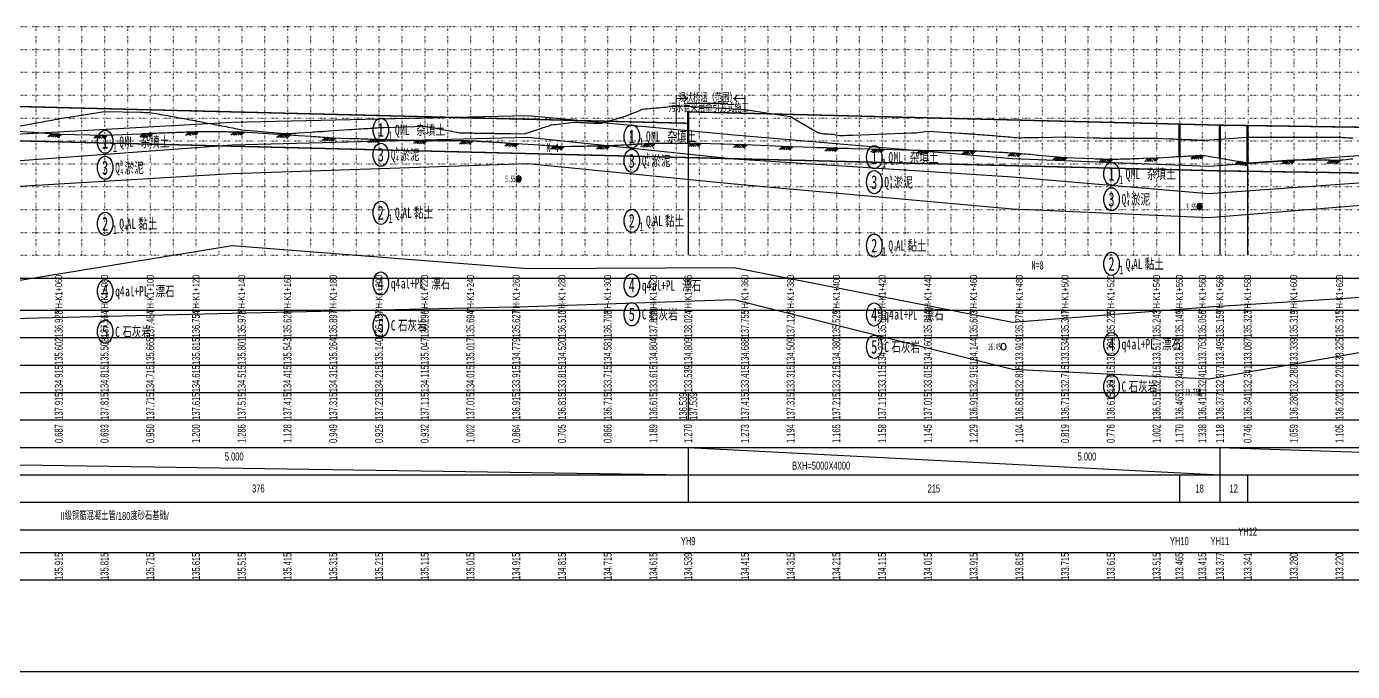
# Model space of a CAD drawing. Extents: x 529262 to 576451, y 2694391 to 2717535.
# Drawn here: x 572602 to 573182, y 2706953 to 2707235 of the extents above; entities that cross this region are included whole.
import ezdxf
from ezdxf.enums import TextEntityAlignment as Align

# ---------------------------------------------------------------- set-up
doc = ezdxf.new("R2010")
doc.units = 0
doc.linetypes.add('DOT', pattern=[6.35, 0, -6.35])
for name, color, linetype in [('GiCAD_PouMian', 7, 'Continuous'), ('GICAD_QUYANG', 7, 'Continuous'), ('GPSCOMMON', 7, 'Continuous'), ('PP-COM', 7, 'Continuous'), ('地质-地层符号', 3, 'Continuous'), ('地质-地层线', 7, 'Continuous'), ('地质-地面线', 7, 'Continuous'), ('地质-标贯', 7, 'Continuous'), ('纵断_分栏文字', 7, 'Continuous'), ('纵断_分栏线', 5, 'Continuous'), ('纵断_地面线', 3, 'Continuous'), ('纵断_标注', 2, 'Continuous'), ('纵断_标注_节点', 2, 'Continuous'), ('纵断_设计线', 1, 'Continuous'), ('纵断_高程网格', 8, 'DOT')]:
    doc.layers.add(name, color=color, linetype=linetype)
doc.layers.add('纵断雨水井', color=7, linetype='Continuous', lineweight=60)
doc.layers.add('纵断雨水管', color=152, linetype='Continuous', lineweight=60)
doc.styles.add('JieTuHzTxt', font='smsim.shx', dxfattribs={"width": 0.7, "bigfont": 'smfs.shx'})
doc.styles.add('LZ_FONTS_FS', font='', dxfattribs={"width": 0.7})
doc.styles.add('地层编号', font='', dxfattribs={"width": 0.7, "height": 4})
doc.styles.add('岩土名称', font='', dxfattribs={"width": 0.7, "height": 3})
doc.styles.add('时代', font='', dxfattribs={"width": 0.7, "height": 3})
doc.styles.add('标贯动探', font='', dxfattribs={"width": 0.7, "height": 2.5})
doc.styles.get('LZ_FONTS_FS').set_extended_font_data('FangSong_GB2312')
doc.styles.get('地层编号').set_extended_font_data('FangSong_GB2312')
doc.styles.get('岩土名称').set_extended_font_data('FangSong_GB2312')
doc.styles.get('时代').set_extended_font_data('FangSong_GB2312')
doc.styles.get('标贯动探').set_extended_font_data('FangSong_GB2312')
doc.linetypes.add('bzhjcx', pattern='A,0.001,[2,XX1.shx,S=1,R=0,X=1,Y=0],-2', length=2.001)

# ---------------------------------------------------------------- blocks, each defined once
blk = doc.blocks.new('VSDesignLineBlock')
at = {"color": 0, "linetype": 'Continuous'}
for p, q in [((-1.5, 0), (-3, -1.5)), ((-0.75, 0), (-2.25, -1.5)), ((0, 0), (-1.5, -1.5)), ((0, 0), (1.5, -1.5)), ((1.5, 0), (0.75, -0.75)), ((2.25, 0), (1.12, -1.12)), ((3, 0), (1.5, -1.5)), ((-0.98, -0.98), (-0.46, -1.5)), ((-0.5, -0.5), (0.5, -1.5))]:
    blk.add_line(p, q, dxfattribs=at)
blk = doc.blocks.new('A$C08401F54')
at = {"layer": 'GiCAD_PouMian'}
h = blk.add_hatch(color=8, dxfattribs=at)
edge = h.paths.add_edge_path()
edge.add_arc((1261.08, -51.3), 1, 0, 360)
h = blk.add_hatch(color=8, dxfattribs=at)
edge = h.paths.add_edge_path()
edge.add_arc((1558.8, -59.45), 1, 0, 360)
at = {"color": 8}
blk.add_solid([(1558.3, -114.45), (1558.3, -112.45), (1559.3, -114.45), (1559.3, -112.45)], dxfattribs=at)
at = {"layer": 'GICAD_QUYANG', "color": 8}
for centre in [(1261.08, -51.3), (1558.8, -59.45), (1473.08, -100.23)]:
    blk.add_circle(centre, 1, dxfattribs=at)
at = {"layer": '地质-地层符号', "color": 8, "linetype": 'Continuous'}
for centre in [(1200.83, -37.02), (1080.29, -40.47), (1310.58, -38.96), (1200.83, -44.27), (1416.58, -45.01), (1080.29, -48.06), (1310.58, -46.04), (1416.58, -52.26), (1520.33, -49.84), (1520.33, -57.26), (1200.83, -61.19), (1080.29, -64.39), (1310.58, -63.54), (1416.58, -70.76), (1520.33, -76.09), (1080.29, -84.06), (1200.83, -81.77), (1310.58, -82.38), (1310.58, -90.79), (1416.58, -90.84), (1080.29, -95.89), (1200.83, -94.02), (1520.33, -99.51), (1416.58, -100.26), (1520.33, -111.84)]:
    blk.add_ellipse(centre, major_axis=(0, 3.38), ratio=1, dxfattribs=at)
at = {"layer": '地质-地层线', "color": 8}
for p, q in [((1023.99, -46.87), (1135.81, -41.41)), ((1135.81, -41.41), (1265.08, -39.13)), ((1265.08, -39.13), (1355.32, -45.45)), ((1355.32, -45.45), (1477.08, -50.73)), ((1023.99, -54.21), (1135.81, -49.74)), ((1135.81, -49.74), (1265.08, -46.8)), ((1265.08, -46.8), (1355.32, -52.79)), ((1562.8, -55.61), (1702.31, -48.97)), ((1355.32, -52.79), (1477.08, -60.07)), ((1477.08, -50.73), (1562.8, -55.61)), ((1562.8, -62.61), (1702.31, -54.97)), ((1477.08, -60.07), (1562.8, -62.61)), ((1023.99, -82.87), (1135.81, -70.74)), ((1135.81, -70.74), (1265.08, -77.47)), ((1265.08, -77.47), (1355.32, -77.12)), ((1355.32, -77.12), (1477.08, -93.07)), ((1562.8, -88.61), (1702.31, -82.63)), ((1477.08, -93.07), (1562.8, -88.61))]:
    blk.add_line(p, q, dxfattribs=at)
at = {"layer": '地质-地层线', "color": 8, "linetype": 'bzhjcx'}
for p, q in [((1135.81, -90.41), (1265.08, -88.47)), ((1265.08, -88.47), (1355.32, -86.45)), ((1355.32, -86.45), (1477.08, -106.73)), ((1023.99, -92.21), (1135.81, -90.41)), ((1562.8, -109.61), (1702.31, -93.3)), ((1477.08, -106.73), (1562.8, -109.61))]:
    blk.add_line(p, q, dxfattribs=at)
at = {"layer": '地质-地面线', "color": 8, "linetype": 'Continuous'}
for p, q in [((1023.99, -38.87), (1135.81, -34.74)), ((1135.81, -34.74), (1265.08, -32.8)), ((1265.08, -32.8), (1355.32, -38.45)), ((1355.32, -38.45), (1477.08, -45.4)), ((1562.8, -47.61), (1702.31, -40.97)), ((1477.08, -45.4), (1562.8, -47.61))]:
    blk.add_line(p, q, dxfattribs=at)
at = {"layer": 'GICAD_QUYANG', "color": 8, "linetype": 'Continuous', "style": 'LZ_FONTS_FS', "width": 0.7}
for s, p in [('5.55', (1255.2, -52.3)), ('3.55', (1552.93, -60.45)), ('16.45', (1466.24, -101.23)), ('19.75', (1552.46, -114.45))]:
    blk.add_text(s, height=2, dxfattribs=at).set_placement(p)
at = {"layer": '地质-地层符号', "color": 8, "linetype": 'Continuous'}
for s, height, style, p in [('1', 4, '地层编号', (1078.9, -42.47)), ('杂填土', 3, '岩土名称', (1095.77, -41.97)), ('1', 4, '地层编号', (1199.44, -39.02)), ('1', 2.6, '地层编号', (1204.21, -40.02)), ('Q', 3, '时代', (1207.01, -38.52)), ('ML', 3, '时代', (1209.29, -38.52)), ('杂填土', 3, '岩土名称', (1216.31, -38.52)), ('1', 4, '地层编号', (1309.2, -40.96)), ('Q', 3, '时代', (1316.77, -40.46)), ('ML', 3, '时代', (1319.04, -40.46)), ('杂填土', 3, '岩土名称', (1326.07, -40.46)), ('1', 2.6, '地层编号', (1083.67, -43.47)), ('Q', 3, '时代', (1086.47, -41.97)), ('ML', 3, '时代', (1088.75, -41.97)), ('3', 4, '地层编号', (1199.44, -46.27)), ('淤泥', 3, '岩土名称', (1209.32, -45.77)), ('1', 2.6, '地层编号', (1313.97, -41.96)), ('3', 4, '地层编号', (1078.9, -50.06)), ('淤泥', 3, '岩土名称', (1088.78, -49.56)), ('Q', 3, '时代', (1205.21, -45.77)), ('3', 4, '地层编号', (1309.2, -48.04)), ('Q', 3, '时代', (1314.97, -47.54)), ('淤泥', 3, '岩土名称', (1319.08, -47.54)), ('1', 4, '地层编号', (1415.2, -47.01)), ('1', 2.6, '地层编号', (1419.97, -48.01)), ('Q', 3, '时代', (1422.77, -46.51)), ('ML', 3, '时代', (1425.04, -46.51)), ('杂填土', 3, '岩土名称', (1432.07, -46.51)), ('Q', 3, '时代', (1084.67, -49.56)), ('1', 4, '地层编号', (1518.94, -51.84)), ('Q', 3, '时代', (1526.51, -51.34)), ('ML', 3, '时代', (1528.78, -51.34)), ('杂填土', 3, '岩土名称', (1535.81, -51.34)), ('3', 4, '地层编号', (1415.2, -54.26)), ('Q', 3, '时代', (1420.97, -53.76)), ('淤泥', 3, '岩土名称', (1425.08, -53.76)), ('1', 2.6, '地层编号', (1523.71, -52.84)), ('3', 4, '地层编号', (1518.94, -59.26)), ('Q', 3, '时代', (1524.71, -58.76)), ('淤泥', 3, '岩土名称', (1528.82, -58.76)), ('2', 4, '地层编号', (1199.44, -63.19)), ('1', 2.6, '地层编号', (1204.21, -64.19)), ('Q', 3, '时代', (1207.01, -62.69)), ('AL', 3, '时代', (1210.28, -62.69)), ('黏土', 3, '岩土名称', (1215.27, -62.69)), ('2', 4, '地层编号', (1309.2, -65.54)), ('黏土', 3, '岩土名称', (1325.03, -65.04)), ('2', 4, '地层编号', (1078.9, -66.39)), ('1', 2.6, '地层编号', (1083.67, -67.39)), ('Q', 3, '时代', (1086.47, -65.89)), ('AL', 3, '时代', (1089.74, -65.89)), ('黏土', 3, '岩土名称', (1094.73, -65.89)), ('1', 2.6, '地层编号', (1313.97, -66.54)), ('Q', 3, '时代', (1316.77, -65.04)), ('AL', 3, '时代', (1320.04, -65.04)), ('2', 4, '地层编号', (1415.2, -72.76)), ('Q', 3, '时代', (1422.77, -72.26)), ('AL', 3, '时代', (1426.04, -72.26)), ('黏土', 3, '岩土名称', (1431.03, -72.26)), ('1', 2.6, '地层编号', (1419.97, -73.76)), ('2', 4, '地层编号', (1518.94, -78.09)), ('1', 2.6, '地层编号', (1523.71, -79.09)), ('Q', 3, '时代', (1526.51, -77.59)), ('AL', 3, '时代', (1529.78, -77.59)), ('黏土', 3, '岩土名称', (1534.77, -77.59)), ('4', 4, '地层编号', (1199.44, -83.77)), ('q4', 3, '时代', (1205.21, -83.27)), ('al+PL', 3, '时代', (1209.56, -83.27)), ('漂石', 3, '岩土名称', (1222.82, -83.27)), ('4', 4, '地层编号', (1309.2, -84.38)), ('q4', 3, '时代', (1314.97, -83.88)), ('al+PL', 3, '时代', (1319.32, -83.88)), ('漂石', 3, '岩土名称', (1332.57, -83.88)), ('4', 4, '地层编号', (1078.9, -86.06)), ('q4', 3, '时代', (1084.67, -85.56)), ('al+PL', 3, '时代', (1089.02, -85.56)), ('漂石', 3, '岩土名称', (1102.28, -85.56)), ('石灰岩', 3, '岩土名称', (1318.04, -92.29)), ('5', 4, '地层编号', (1199.44, -96.02)), ('C', 3, '时代', (1205.21, -95.52)), ('石灰岩', 3, '岩土名称', (1208.29, -95.52)), ('5', 4, '地层编号', (1309.2, -92.79)), ('C', 3, '时代', (1314.97, -92.29)), ('4', 4, '地层编号', (1415.2, -92.84)), ('q4', 3, '时代', (1420.97, -92.34)), ('al+PL', 3, '时代', (1425.32, -92.34)), ('漂石', 3, '岩土名称', (1438.57, -92.34)), ('5', 4, '地层编号', (1078.9, -97.89)), ('C', 3, '时代', (1084.67, -97.39)), ('石灰岩', 3, '岩土名称', (1087.75, -97.39)), ('5', 4, '地层编号', (1415.2, -102.26)), ('C', 3, '时代', (1420.97, -101.76)), ('石灰岩', 3, '岩土名称', (1424.04, -101.76)), ('4', 4, '地层编号', (1518.94, -101.51)), ('q4', 3, '时代', (1524.71, -101.01)), ('al+PL', 3, '时代', (1529.06, -101.01)), ('漂石', 3, '岩土名称', (1542.31, -101.01)), ('5', 4, '地层编号', (1518.94, -113.84)), ('C', 3, '时代', (1524.71, -113.34)), ('石灰岩', 3, '岩土名称', (1527.79, -113.34))]:
    blk.add_text(s, height=height, dxfattribs=dict(at, style=style)).set_placement(p)
at = {"layer": '地质-地层符号', "color": 8, "linetype": 'Continuous', "style": '时代', "width": 0.8}
for s, p in [('h', (1207.49, -43.77)), ('h', (1086.95, -47.56)), ('4', (1207.49, -46.27)), ('4', (1317.24, -48.04)), ('h', (1317.24, -45.54)), ('4', (1086.95, -50.06)), ('h', (1423.24, -51.76)), ('4', (1423.24, -54.26)), ('4', (1526.99, -59.26)), ('h', (1526.99, -56.76)), ('4', (1209.29, -63.19)), ('4', (1088.75, -66.39)), ('4', (1319.04, -65.54)), ('4', (1425.04, -72.76)), ('4', (1528.78, -78.09))]:
    blk.add_text(s, height=1.8, dxfattribs=at).set_placement(p)
at = {"layer": '地质-标贯', "color": 8, "linetype": 'Continuous', "style": '标贯动探'}
for s, p in [('N=4', (1273.28, -43.47)), ('N=8', (1485.28, -77.73))]:
    blk.add_text(s, height=2.5, dxfattribs=at).set_placement(p)

msp = doc.modelspace()

# ---------------------------------------------------------------- linework, layer by layer
for p in [(572891.48, 2707198.056), (573106.269, 2707192.686), (573123.959, 2707192.246), (573136.105, 2707192.064)]:
    msp.add_point(p)
at = {"layer": 'GPSCOMMON', "const_width": 0.5}
for points in [[(572886.269, 2707193.187), (572886.269, 2707205.361)], [(572886.269, 2707203.88), (572890.901, 2707203.88), (572889.605, 2707205.361)], [(572886.269, 2707203.88), (572890.901, 2707203.88), (572889.605, 2707202.399)], [(572916.269, 2707203.88), (572911.637, 2707203.88), (572912.934, 2707205.361)], [(572916.269, 2707203.88), (572911.637, 2707203.88), (572912.934, 2707202.399)], [(572916.269, 2707197.79), (572916.269, 2707205.361)]]:
    msp.add_lwpolyline(points, dxfattribs=at)
at = {"layer": 'PP-COM'}
msp.add_line((571451.269, 2706953.361), (576451.269, 2706953.361), dxfattribs=at)
at = {"layer": '纵断_分栏文字'}
for p, q in [((572891.48, 2707075.361), (572891.48, 2707063.361)), ((572097.565, 2707051.361), (572891.48, 2707039.361)), ((572891.48, 2707051.361), (572891.48, 2707039.361)), ((572891.48, 2707051.361), (573123.959, 2707039.361)), ((573123.959, 2707051.361), (573123.959, 2707039.361)), ((573123.959, 2707051.361), (573485.98, 2707039.361)), ((572891.48, 2707039.361), (572891.48, 2707027.361)), ((573106.269, 2707039.361), (573106.269, 2707027.361)), ((573123.959, 2707039.361), (573123.959, 2707027.361)), ((573136.105, 2707039.361), (573136.105, 2707027.361))]:
    msp.add_line(p, q, dxfattribs=at)
at = {"layer": '纵断_分栏线'}
for p, q in [((571556.269, 2707125.361), (573725.219, 2707125.361)), ((571556.269, 2707111.361), (573725.219, 2707111.361)), ((571556.269, 2707099.361), (573725.219, 2707099.361)), ((571556.269, 2707087.361), (573725.219, 2707087.361)), ((571556.269, 2707075.361), (573725.219, 2707075.361)), ((571556.269, 2707063.361), (573725.219, 2707063.361)), ((571556.269, 2707051.361), (573725.219, 2707051.361)), ((571556.269, 2707039.361), (573725.219, 2707039.361)), ((571556.269, 2707027.361), (573725.219, 2707027.361)), ((571556.269, 2707015.361), (573725.219, 2707015.361)), ((571556.269, 2707005.361), (573725.219, 2707005.361)), ((571556.269, 2706993.361), (573725.219, 2706993.361))]:
    msp.add_line(p, q, dxfattribs=at)
at = {"layer": '纵断_地面线'}
msp.add_lwpolyline([(572596.966, 2707191.476), (572604.398, 2707192.831), (572605.398, 2707193.016), (572606.398, 2707193.196), (572607.398, 2707193.381), (572608.398, 2707193.561), (572609.398, 2707193.746), (572610.398, 2707193.926), (572611.398, 2707194.111), (572612.398, 2707194.296), (572613.398, 2707194.476), (572614.398, 2707194.661), (572615.398, 2707194.841), (572616.269, 2707195.001), (572616.948, 2707195.111), (572636.269, 2707198.181), (572651.82, 2707197.871), (572652.82, 2707197.851), (572653.82, 2707197.831), (572654.82, 2707197.811), (572655.82, 2707197.791), (572656.269, 2707197.781), (572656.82, 2707197.681), (572657.82, 2707197.496), (572658.82, 2707197.316), (572659.82, 2707197.131), (572660.82, 2707196.951), (572661.82, 2707196.766), (572662.82, 2707196.586), (572663.82, 2707196.401), (572664.82, 2707196.221), (572665.82, 2707196.036), (572666.82, 2707195.856), (572667.82, 2707195.671), (572668.82, 2707195.491), (572669.82, 2707195.306), (572670.82, 2707195.126), (572671.82, 2707194.941), (572672.82, 2707194.761), (572673.82, 2707194.576), (572674.82, 2707194.396), (572675.82, 2707194.211), (572676.269, 2707194.131), (572676.82, 2707194.026), (572677.82, 2707193.831), (572678.82, 2707193.636), (572679.82, 2707193.441), (572681.398, 2707193.136), (572682.397, 2707192.941), (572683.397, 2707192.746), (572684.397, 2707192.556), (572685.397, 2707192.361), (572686.397, 2707192.166), (572687.397, 2707191.971), (572688.397, 2707191.776), (572689.397, 2707191.586), (572690.397, 2707191.391), (572691.397, 2707191.196), (572692.397, 2707191.001), (572693.397, 2707190.806), (572694.397, 2707190.616), (572695.662, 2707190.371), (572696.269, 2707190.251), (572714.933, 2707188.616), (572715.933, 2707188.531), (572716.269, 2707188.501), (572716.933, 2707188.546), (572717.933, 2707188.611), (572718.933, 2707188.681), (572719.933, 2707188.746), (572721.004, 2707188.821), (572726.562, 2707189.191), (572727.562, 2707189.261), (572728.562, 2707189.326), (572729.562, 2707189.396), (572730.562, 2707189.461), (572731.562, 2707189.531), (572732.562, 2707189.596), (572734.348, 2707189.716), (572736.269, 2707189.846), (572743.46, 2707190.316), (572744.46, 2707190.381), (572745.46, 2707190.446), (572746.46, 2707190.511), (572747.46, 2707190.576), (572748.46, 2707190.641), (572749.46, 2707190.706), (572750.46, 2707190.771), (572751.46, 2707190.836), (572752.46, 2707190.901), (572753.46, 2707190.966), (572754.46, 2707191.031), (572755.46, 2707191.096), (572756.269, 2707191.146), (572756.46, 2707191.151), (572757.46, 2707191.186), (572758.751, 2707191.231), (572776.269, 2707191.841), (572778.513, 2707191.411), (572779.513, 2707191.216), (572780.513, 2707191.026), (572781.513, 2707190.831), (572782.513, 2707190.641), (572783.513, 2707190.451), (572784.513, 2707190.256), (572785.513, 2707190.066), (572786.513, 2707189.871), (572787.513, 2707189.681), (572788.513, 2707189.486), (572789.513, 2707189.296), (572790.513, 2707189.101), (572791.513, 2707188.911), (572792.513, 2707188.894), (572793.513, 2707188.877), (572795.193, 2707188.849), (572797.147, 2707188.816), (572798.147, 2707188.799), (572799.147, 2707188.782), (572800.147, 2707188.765), (572801.147, 2707188.749), (572802.147, 2707188.732), (572803.147, 2707188.715), (572804.147, 2707188.698), (572805.147, 2707188.681), (572806.147, 2707188.664), (572807.147, 2707188.648), (572808.147, 2707188.631), (572809.147, 2707188.614), (572810.147, 2707188.597), (572811.147, 2707188.58), (572812.147, 2707188.563), (572813.915, 2707188.534), (572819.715, 2707188.436), (572826.631, 2707190.696), (572827.631, 2707191.021), (572828.631, 2707191.346), (572829.631, 2707191.676), (572830.631, 2707192.001), (572831.631, 2707192.326), (572832.631, 2707192.452), (572833.631, 2707192.578), (572834.833, 2707192.729), (572840.152, 2707193.399), (572841.152, 2707193.525), (572841.6, 2707193.581), (572842.152, 2707193.556), (572843.152, 2707193.506), (572844.152, 2707193.456), (572845.152, 2707193.406), (572846.152, 2707193.361), (572847.152, 2707193.311), (572848.152, 2707193.261), (572849.152, 2707193.211), (572850.152, 2707193.166), (572851.152, 2707193.116), (572852.152, 2707193.066), (572853.152, 2707193.016), (572854.152, 2707193.3), (572855.152, 2707193.584), (572856.505, 2707193.968), (572857.989, 2707194.389), (572858.989, 2707194.673), (572859.989, 2707194.957), (572860.989, 2707195.24), (572861.989, 2707195.524), (572863.561, 2707195.97), (572864.126, 2707196.131), (572865.563, 2707196.726), (572866.563, 2707197.141), (572867.563, 2707197.556), (572868.563, 2707197.971), (572869.563, 2707198.386), (572870.563, 2707198.801), (572871.563, 2707199.216), (572872.563, 2707199.31), (572873.563, 2707199.403), (572874.563, 2707199.497), (572875.563, 2707199.591), (572876.563, 2707199.684), (572877.563, 2707199.778), (572878.563, 2707199.872), (572879.563, 2707199.965), (572880.563, 2707200.059), (572881.563, 2707200.153), (572882.563, 2707200.246), (572883.563, 2707200.34), (572884.563, 2707200.434), (572886.56, 2707200.621), (572887.147, 2707200.676), (572891.48, 2707200.481), (572896.269, 2707200.261), (572916.269, 2707199.136), (572936.269, 2707195.991), (572946.895, 2707189.795), (572947.895, 2707189.212), (572948.463, 2707188.881), (572948.895, 2707188.807), (572949.895, 2707188.636), (572950.771, 2707188.486), (572950.895, 2707188.481), (572951.895, 2707188.44), (572952.895, 2707188.399), (572953.895, 2707188.358), (572954.314, 2707188.341), (572954.895, 2707188.242), (572955.895, 2707188.071), (572956.895, 2707187.9), (572957.895, 2707187.729), (572958.059, 2707187.701), (572958.895, 2707187.732), (572959.895, 2707187.769), (572960.895, 2707187.806), (572961.895, 2707187.843), (572963.312, 2707187.896), (572963.365, 2707187.898), (572989.107, 2707188.868), (572990.107, 2707188.906), (572991.107, 2707188.943), (572992.107, 2707188.981), (572993.107, 2707189.126), (572994.107, 2707189.271), (572996.078, 2707189.556), (572996.269, 2707189.581), (573010.185, 2707188.741), (573011.185, 2707188.681), (573012.185, 2707188.621), (573013.185, 2707188.561), (573014.185, 2707188.501), (573015.185, 2707188.441), (573016.185, 2707188.381), (573016.269, 2707188.376), (573017.185, 2707188.301), (573018.185, 2707188.221), (573019.185, 2707188.136), (573020.185, 2707188.056), (573021.185, 2707187.976), (573022.185, 2707187.891), (573023.185, 2707187.811), (573024.185, 2707187.731), (573025.185, 2707187.646), (573026.185, 2707187.566), (573027.185, 2707187.486), (573028.185, 2707187.401), (573029.185, 2707187.321), (573030.185, 2707187.241), (573031.246, 2707187.151), (573032.232, 2707187.071), (573033.232, 2707186.991), (573034.232, 2707186.906), (573035.232, 2707186.826), (573036.232, 2707186.746), (573036.269, 2707186.741), (573037.232, 2707186.756), (573038.232, 2707186.776), (573039.232, 2707186.796), (573040.232, 2707186.811), (573041.232, 2707186.831), (573042.232, 2707186.846), (573043.232, 2707186.866), (573044.688, 2707186.891), (573056.269, 2707187.096), (573068.577, 2707186.721), (573069.577, 2707186.691), (573070.577, 2707186.661), (573071.577, 2707186.631), (573072.577, 2707186.601), (573073.577, 2707186.566), (573074.577, 2707186.536), (573075.577, 2707186.506), (573076.269, 2707186.486), (573076.577, 2707186.486), (573077.577, 2707186.491), (573078.577, 2707186.496), (573079.577, 2707186.501), (573080.577, 2707186.506), (573081.577, 2707186.511), (573082.577, 2707186.516), (573083.577, 2707186.521), (573084.577, 2707186.526), (573085.577, 2707186.526), (573086.577, 2707186.531), (573087.577, 2707186.536), (573088.577, 2707186.541), (573090.376, 2707186.551), (573096.269, 2707186.576), (573101.973, 2707186.311), (573102.973, 2707186.261), (573103.973, 2707186.216), (573104.973, 2707186.171), (573105.973, 2707186.121), (573106.269, 2707186.108), (573106.973, 2707186.076), (573107.269, 2707186.063), (573107.973, 2707186.031), (573108.269, 2707186.016), (573108.973, 2707185.981), (573109.269, 2707185.968), (573109.973, 2707185.936), (573110.269, 2707185.923), (573110.973, 2707185.891), (573111.269, 2707185.876), (573111.973, 2707185.841), (573112.269, 2707185.828), (573112.973, 2707185.796), (573113.269, 2707185.783), (573113.973, 2707185.751), (573114.269, 2707185.736), (573114.973, 2707185.701), (573115.269, 2707185.688), (573115.973, 2707185.656), (573116.269, 2707185.641), (573117.262, 2707185.706), (573123.959, 2707186.157), (573124.009, 2707186.161), (573136.105, 2707186.976), (573136.269, 2707186.986), (573143.105, 2707186.976), (573144.105, 2707186.976), (573145.105, 2707186.971), (573146.105, 2707186.971), (573147.105, 2707186.971), (573148.105, 2707186.971), (573149.105, 2707186.966), (573150.105, 2707186.966), (573151.105, 2707186.966), (573152.105, 2707186.961), (573153.105, 2707186.961), (573154.105, 2707186.961), (573155.105, 2707186.956), (573156.105, 2707186.956), (573156.269, 2707186.956), (573157.105, 2707186.956), (573158.645, 2707186.956), (573159.688, 2707186.951), (573160.688, 2707186.951), (573161.688, 2707186.951), (573162.688, 2707186.951), (573163.688, 2707186.951), (573164.688, 2707186.946), (573165.688, 2707186.946), (573166.688, 2707186.946), (573167.688, 2707186.946), (573168.688, 2707186.946), (573169.688, 2707186.941), (573170.688, 2707186.941), (573171.688, 2707186.941), (573172.688, 2707186.941), (573173.688, 2707186.941), (573174.688, 2707186.936), (573175.688, 2707186.936), (573176.269, 2707186.936), (573176.688, 2707186.916), (573177.688, 2707186.866), (573178.977, 2707186.806), (573180.146, 2707186.751), (573181.146, 2707186.701), (573182.146, 2707186.651)], dxfattribs=at)
at = {"layer": '纵断_标注'}
for p, q in [((572891.48, 2707184.408), (572891.48, 2707135.361)), ((573106.269, 2707178.536), (573106.269, 2707135.361)), ((573123.959, 2707177.836), (573123.959, 2707135.361)), ((573136.105, 2707175.798), (573136.105, 2707135.361))]:
    msp.add_line(p, q, dxfattribs=at)
at = {"layer": '纵断_标注', "linetype": 'Continuous'}
msp.add_lwpolyline([(572891.154, 2707201.782), (572908.87, 2707201.782)], dxfattribs=at)
at = {"layer": '纵断_标注_节点'}
for p in [(572891.48, 2707184.408), (573106.269, 2707178.536), (573123.959, 2707177.836), (573136.105, 2707175.798)]:
    msp.add_point(p, dxfattribs=at)
at = {"layer": '纵断_设计线'}
msp.add_lwpolyline([(572596.966, 2707189.712), (572604.399, 2707189.196), (572605.399, 2707189.126), (572606.399, 2707189.057), (572607.399, 2707188.987), (572608.399, 2707188.918), (572609.399, 2707188.848), (572610.399, 2707188.779), (572611.399, 2707188.709), (572612.399, 2707188.64), (572613.399, 2707188.57), (572614.399, 2707188.501), (572615.399, 2707188.431), (572616.269, 2707188.371), (572616.949, 2707188.355), (572636.269, 2707187.901), (572651.82, 2707188.511), (572652.82, 2707188.551), (572653.82, 2707188.59), (572654.82, 2707188.629), (572655.82, 2707188.668), (572656.269, 2707188.686), (572656.82, 2707188.707), (572657.82, 2707188.744), (572658.82, 2707188.782), (572659.82, 2707188.819), (572660.82, 2707188.857), (572661.82, 2707188.894), (572662.82, 2707188.932), (572663.82, 2707188.969), (572664.82, 2707189.007), (572665.82, 2707189.044), (572666.82, 2707189.082), (572667.82, 2707189.119), (572668.82, 2707189.157), (572669.82, 2707189.194), (572670.82, 2707189.232), (572671.82, 2707189.269), (572672.82, 2707189.307), (572673.82, 2707189.344), (572674.82, 2707189.382), (572675.82, 2707189.419), (572676.269, 2707189.436), (572676.82, 2707189.434), (572677.82, 2707189.43), (572678.82, 2707189.427), (572679.82, 2707189.423), (572681.398, 2707189.418), (572682.398, 2707189.414), (572683.398, 2707189.411), (572684.398, 2707189.407), (572685.398, 2707189.404), (572686.398, 2707189.4), (572687.398, 2707189.397), (572688.398, 2707189.393), (572689.398, 2707189.39), (572690.398, 2707189.386), (572691.398, 2707189.383), (572692.398, 2707189.379), (572693.398, 2707189.376), (572694.398, 2707189.372), (572695.662, 2707189.368), (572696.269, 2707189.366), (572714.933, 2707188.162), (572715.933, 2707188.098), (572716.269, 2707188.076), (572716.933, 2707188.03), (572717.933, 2707187.96), (572718.933, 2707187.89), (572719.933, 2707187.82), (572721.004, 2707187.746), (572726.562, 2707187.358), (572727.562, 2707187.288), (572728.562, 2707187.218), (572729.562, 2707187.149), (572730.562, 2707187.079), (572731.562, 2707187.009), (572732.562, 2707186.939), (572734.349, 2707186.815), (572736.269, 2707186.681), (572743.46, 2707186.458), (572744.46, 2707186.427), (572745.46, 2707186.396), (572746.46, 2707186.365), (572747.46, 2707186.334), (572748.46, 2707186.303), (572749.46, 2707186.272), (572750.46, 2707186.241), (572751.46, 2707186.21), (572752.46, 2707186.179), (572753.46, 2707186.148), (572754.46, 2707186.117), (572755.46, 2707186.086), (572756.269, 2707186.061), (572756.46, 2707186.056), (572757.46, 2707186.033), (572758.751, 2707186.003), (572776.269, 2707185.596), (572778.514, 2707185.579), (572779.514, 2707185.572), (572780.514, 2707185.564), (572781.514, 2707185.557), (572782.514, 2707185.549), (572783.514, 2707185.542), (572784.514, 2707185.534), (572785.514, 2707185.527), (572786.514, 2707185.519), (572787.514, 2707185.512), (572788.514, 2707185.504), (572789.514, 2707185.497), (572790.514, 2707185.489), (572791.514, 2707185.482), (572792.514, 2707185.474), (572793.514, 2707185.467), (572795.193, 2707185.454), (572796.269, 2707185.446), (572797.147, 2707185.394), (572798.147, 2707185.334), (572799.147, 2707185.275), (572800.147, 2707185.215), (572801.147, 2707185.156), (572802.147, 2707185.096), (572803.147, 2707185.037), (572804.147, 2707184.977), (572805.147, 2707184.918), (572806.147, 2707184.858), (572807.147, 2707184.799), (572808.147, 2707184.739), (572809.147, 2707184.68), (572810.147, 2707184.62), (572811.147, 2707184.561), (572812.147, 2707184.501), (572813.915, 2707184.396), (572816.269, 2707184.256), (572826.631, 2707183.585), (572827.631, 2707183.52), (572828.631, 2707183.455), (572829.631, 2707183.391), (572830.631, 2707183.326), (572831.631, 2707183.261), (572832.631, 2707183.196), (572833.631, 2707183.132), (572834.833, 2707183.054), (572836.269, 2707182.961), (572840.152, 2707183.02), (572841.152, 2707183.035), (572842.152, 2707183.051), (572843.152, 2707183.066), (572844.152, 2707183.081), (572845.152, 2707183.096), (572846.152, 2707183.112), (572847.152, 2707183.127), (572848.152, 2707183.142), (572849.152, 2707183.157), (572850.152, 2707183.173), (572851.152, 2707183.188), (572852.152, 2707183.203), (572853.152, 2707183.218), (572854.152, 2707183.234), (572855.152, 2707183.249), (572856.269, 2707183.266), (572856.505, 2707183.279), (572857.989, 2707183.362), (572858.989, 2707183.418), (572859.989, 2707183.473), (572860.989, 2707183.529), (572861.989, 2707183.585), (572863.561, 2707183.672), (572865.563, 2707183.784), (572866.563, 2707183.84), (572867.563, 2707183.896), (572868.563, 2707183.951), (572869.563, 2707184.007), (572870.563, 2707184.063), (572871.563, 2707184.119), (572872.563, 2707184.174), (572873.563, 2707184.23), (572874.563, 2707184.286), (572875.563, 2707184.342), (572876.269, 2707184.381), (572876.563, 2707184.381), (572877.563, 2707184.383), (572878.563, 2707184.385), (572879.563, 2707184.387), (572880.563, 2707184.388), (572881.563, 2707184.39), (572882.563, 2707184.392), (572883.563, 2707184.394), (572884.563, 2707184.395), (572886.56, 2707184.399), (572891.48, 2707184.408), (572896.269, 2707184.416), (572916.269, 2707183.801), (572936.269, 2707182.906), (572946.895, 2707182.563), (572947.895, 2707182.531), (572948.895, 2707182.499), (572949.895, 2707182.466), (572950.895, 2707182.434), (572951.895, 2707182.402), (572952.895, 2707182.37), (572953.895, 2707182.337), (572954.895, 2707182.305), (572955.895, 2707182.273), (572956.269, 2707182.261), (572956.895, 2707182.244), (572957.895, 2707182.217), (572958.895, 2707182.191), (572959.895, 2707182.164), (572960.895, 2707182.137), (572961.895, 2707182.11), (572963.365, 2707182.071), (572976.269, 2707181.726), (572989.107, 2707181.363), (572990.107, 2707181.335), (572991.107, 2707181.307), (572992.107, 2707181.278), (572993.107, 2707181.25), (572994.107, 2707181.222), (572996.079, 2707181.166), (572996.269, 2707181.161), (573010.185, 2707181.105), (573011.185, 2707181.101), (573012.185, 2707181.097), (573013.185, 2707181.093), (573014.185, 2707181.089), (573015.185, 2707181.085), (573016.185, 2707181.081), (573016.269, 2707181.081), (573017.185, 2707181.029), (573018.185, 2707180.973), (573019.185, 2707180.917), (573020.185, 2707180.861), (573021.185, 2707180.804), (573022.185, 2707180.748), (573023.185, 2707180.692), (573024.185, 2707180.636), (573025.185, 2707180.579), (573026.185, 2707180.523), (573027.185, 2707180.467), (573028.185, 2707180.411), (573029.185, 2707180.354), (573030.185, 2707180.298), (573031.246, 2707180.238), (573032.233, 2707180.183), (573033.233, 2707180.127), (573034.233, 2707180.07), (573035.233, 2707180.014), (573036.233, 2707179.958), (573036.269, 2707179.956), (573037.233, 2707179.863), (573038.233, 2707179.767), (573039.233, 2707179.671), (573040.233, 2707179.574), (573041.233, 2707179.478), (573042.233, 2707179.382), (573043.233, 2707179.286), (573044.688, 2707179.146), (573056.269, 2707178.031), (573068.577, 2707177.591), (573069.577, 2707177.555), (573070.577, 2707177.519), (573071.577, 2707177.484), (573072.577, 2707177.448), (573073.577, 2707177.412), (573074.577, 2707177.376), (573075.577, 2707177.341), (573076.269, 2707177.316), (573076.577, 2707177.326), (573077.577, 2707177.357), (573078.577, 2707177.389), (573079.577, 2707177.42), (573080.577, 2707177.452), (573081.577, 2707177.483), (573082.577, 2707177.515), (573083.577, 2707177.546), (573084.577, 2707177.578), (573085.577, 2707177.609), (573086.577, 2707177.641), (573087.577, 2707177.672), (573088.577, 2707177.704), (573090.376, 2707177.76), (573096.269, 2707177.946), (573101.973, 2707178.282), (573102.973, 2707178.341), (573103.973, 2707178.4), (573104.973, 2707178.459), (573106.269, 2707178.536), (573107.269, 2707178.595), (573108.269, 2707178.654), (573109.269, 2707178.713), (573110.269, 2707178.772), (573111.269, 2707178.831), (573112.269, 2707178.89), (573113.269, 2707178.949), (573114.269, 2707179.008), (573115.269, 2707179.067), (573116.269, 2707179.126), (573117.263, 2707178.959), (573123.959, 2707177.836), (573124.01, 2707177.827), (573136.105, 2707175.798), (573136.269, 2707175.771), (573143.105, 2707176.21), (573144.105, 2707176.274), (573145.105, 2707176.339), (573146.105, 2707176.403), (573147.105, 2707176.467), (573148.105, 2707176.531), (573149.105, 2707176.596), (573150.105, 2707176.66), (573151.105, 2707176.724), (573152.105, 2707176.788), (573153.105, 2707176.853), (573154.105, 2707176.917), (573155.105, 2707176.981), (573156.105, 2707177.045), (573156.269, 2707177.056), (573157.105, 2707177.053), (573158.645, 2707177.048), (573159.688, 2707177.044), (573160.688, 2707177.04), (573161.688, 2707177.037), (573162.688, 2707177.033), (573163.688, 2707177.03), (573164.688, 2707177.026), (573165.688, 2707177.023), (573166.688, 2707177.019), (573167.688, 2707177.016), (573168.688, 2707177.012), (573169.688, 2707177.009), (573170.688, 2707177.005), (573171.688, 2707177.002), (573172.688, 2707176.998), (573173.688, 2707176.995), (573174.688, 2707176.991), (573175.688, 2707176.988), (573176.269, 2707176.986), (573176.688, 2707177.026), (573177.688, 2707177.121), (573178.977, 2707177.244), (573180.147, 2707177.355), (573181.147, 2707177.45), (573182.147, 2707177.546)], dxfattribs=at)
at = {"layer": '纵断_高程网格', "ltscale": 0.0787}
for p, q in [((571556.269, 2707235.361), (573725.219, 2707235.361)), ((572606.269, 2707235.361), (572606.269, 2707135.361)), ((572616.269, 2707235.361), (572616.269, 2707135.361)), ((572626.269, 2707235.361), (572626.269, 2707135.361)), ((572636.269, 2707235.361), (572636.269, 2707135.361)), ((572646.269, 2707235.361), (572646.269, 2707135.361)), ((572656.269, 2707235.361), (572656.269, 2707135.361)), ((572666.269, 2707235.361), (572666.269, 2707135.361)), ((572676.269, 2707235.361), (572676.269, 2707135.361)), ((572686.269, 2707235.361), (572686.269, 2707135.361)), ((572696.269, 2707235.361), (572696.269, 2707135.361)), ((572706.269, 2707235.361), (572706.269, 2707135.361)), ((572716.269, 2707235.361), (572716.269, 2707135.361)), ((572726.269, 2707235.361), (572726.269, 2707135.361)), ((572736.269, 2707235.361), (572736.269, 2707135.361)), ((572746.269, 2707235.361), (572746.269, 2707135.361)), ((572756.269, 2707235.361), (572756.269, 2707135.361)), ((572766.269, 2707235.361), (572766.269, 2707135.361)), ((572776.269, 2707235.361), (572776.269, 2707135.361)), ((572786.269, 2707235.361), (572786.269, 2707135.361)), ((572796.269, 2707235.361), (572796.269, 2707135.361)), ((572806.269, 2707235.361), (572806.269, 2707135.361)), ((572816.269, 2707235.361), (572816.269, 2707135.361)), ((572826.269, 2707235.361), (572826.269, 2707135.361)), ((572836.269, 2707235.361), (572836.269, 2707135.361)), ((572846.269, 2707235.361), (572846.269, 2707135.361)), ((572856.269, 2707235.361), (572856.269, 2707135.361)), ((572866.269, 2707235.361), (572866.269, 2707135.361)), ((572876.269, 2707235.361), (572876.269, 2707135.361)), ((572886.269, 2707235.361), (572886.269, 2707135.361)), ((572896.269, 2707235.361), (572896.269, 2707135.361)), ((572906.269, 2707235.361), (572906.269, 2707135.361)), ((572916.269, 2707235.361), (572916.269, 2707135.361)), ((572926.269, 2707235.361), (572926.269, 2707135.361)), ((572936.269, 2707235.361), (572936.269, 2707135.361)), ((572946.269, 2707235.361), (572946.269, 2707135.361)), ((572956.269, 2707235.361), (572956.269, 2707135.361)), ((572966.269, 2707235.361), (572966.269, 2707135.361)), ((572976.269, 2707235.361), (572976.269, 2707135.361)), ((572986.269, 2707235.361), (572986.269, 2707135.361)), ((572996.269, 2707235.361), (572996.269, 2707135.361)), ((573006.269, 2707235.361), (573006.269, 2707135.361)), ((573016.269, 2707235.361), (573016.269, 2707135.361)), ((573026.269, 2707235.361), (573026.269, 2707135.361)), ((573036.269, 2707235.361), (573036.269, 2707135.361)), ((573046.269, 2707235.361), (573046.269, 2707135.361)), ((573056.269, 2707235.361), (573056.269, 2707135.361)), ((573066.269, 2707235.361), (573066.269, 2707135.361)), ((573076.269, 2707235.361), (573076.269, 2707135.361)), ((573086.269, 2707235.361), (573086.269, 2707135.361)), ((573096.269, 2707235.361), (573096.269, 2707135.361)), ((573106.269, 2707235.361), (573106.269, 2707135.361)), ((573116.269, 2707235.361), (573116.269, 2707135.361)), ((573126.269, 2707235.361), (573126.269, 2707135.361)), ((573136.269, 2707235.361), (573136.269, 2707135.361)), ((573146.269, 2707235.361), (573146.269, 2707135.361)), ((573156.269, 2707235.361), (573156.269, 2707135.361)), ((573166.269, 2707235.361), (573166.269, 2707135.361)), ((573176.269, 2707235.361), (573176.269, 2707135.361)), ((571556.269, 2707225.361), (573725.219, 2707225.361)), ((571556.269, 2707215.361), (573725.219, 2707215.361)), ((571556.269, 2707205.361), (573725.219, 2707205.361)), ((571556.269, 2707195.361), (573725.219, 2707195.361)), ((571556.269, 2707185.361), (573725.219, 2707185.361)), ((571556.269, 2707175.361), (573725.219, 2707175.361)), ((571556.269, 2707165.361), (573725.219, 2707165.361)), ((571556.269, 2707155.361), (573725.219, 2707155.361)), ((571556.269, 2707145.361), (573725.219, 2707145.361)), ((571556.269, 2707135.361), (573725.219, 2707135.361))]:
    msp.add_line(p, q, dxfattribs=at)
at = {"layer": '纵断雨水井'}
for points in [[(572891.48, 2707184.408), (572891.48, 2707198.056)], [(572891.48, 2707184.408), (572891.48, 2707193.057)], [(573106.269, 2707178.536), (573106.269, 2707192.686)], [(573106.269, 2707178.536), (573106.269, 2707192.686)], [(573123.959, 2707177.836), (573123.959, 2707192.246)], [(573123.959, 2707177.836), (573123.959, 2707192.244)], [(573136.105, 2707175.798), (573136.105, 2707192.066)], [(573136.105, 2707175.798), (573136.105, 2707192.064)]]:
    msp.add_lwpolyline(points, dxfattribs=at)
at = {"layer": '纵断雨水管', "const_width": 0.6}
for points in [[(572515.567, 2707202.455), (572886.269, 2707193.187)], [(572916.263, 2707197.436), (573106.269, 2707192.686)], [(573106.269, 2707192.686), (573123.959, 2707192.244)], [(573123.959, 2707192.246), (573136.105, 2707192.064)], [(572515.567, 2707187.455), (572886.269, 2707178.187)], [(573136.105, 2707192.064), (573356.269, 2707188.761)], [(572916.269, 2707177.436), (573106.269, 2707172.686)], [(573106.269, 2707172.686), (573123.959, 2707172.244)], [(573123.959, 2707172.246), (573136.105, 2707172.064)], [(573136.105, 2707172.064), (573356.269, 2707168.761)]]:
    msp.add_lwpolyline(points, dxfattribs=at)
at = {"layer": '纵断雨水管', "color": 8, "const_width": 0.6}
for points in [[(572891.48, 2707198.056), (572916.269, 2707197.436)], [(572886.269, 2707193.187), (572891.48, 2707193.057)], [(572886.269, 2707178.187), (572891.48, 2707178.057)], [(572891.48, 2707178.056), (572916.269, 2707177.436)]]:
    msp.add_lwpolyline(points, dxfattribs=at)

# ---------------------------------------------------------------- block references
at = {"layer": 'GPSCOMMON', "yscale": 1.5}
msp.add_blockref('A$C08401F54', (571556.269, 2707245.711), dxfattribs=at)
at = {"layer": '纵断_标注'}
for p, rotation in [((572614.622, 2707188.485), 356.0243362637046), ((572634.613, 2707187.94), 358.653796958232), ((572654.598, 2707188.62), 2.247705570885195), ((572674.584, 2707189.373), 2.147585434376429), ((572694.583, 2707189.372), 359.7994655802557), ((572714.545, 2707188.187), 356.3095343091464), ((572734.497, 2707186.805), 356.0100814087546), ((572754.484, 2707186.116), 358.2243994753752), ((572774.478, 2707185.638), 358.6681130803435), ((572794.477, 2707185.459), 359.5702897092087), ((572814.445, 2707184.364), 356.5949156126901), ((572834.404, 2707183.082), 356.2952699338531), ((572854.398, 2707183.237), 0.8736929220861198), ((572874.369, 2707184.275), 3.190936557718824), ((572894.366, 2707184.413), 0.1002675153072348), ((572914.358, 2707183.86), 358.2387097760766), ((572934.339, 2707182.992), 357.4377233273553), ((572954.327, 2707182.324), 358.1528513067371), ((572974.32, 2707181.778), 358.4677033144258), ((572994.312, 2707181.216), 358.3818246022904), ((573014.311, 2707181.089), 359.7708181200672), ((573034.283, 2707180.068), 356.7805051084665), ((573054.197, 2707178.23), 354.5022167520206), ((573074.176, 2707177.391), 357.9525478536855), ((573094.165, 2707177.88), 1.804220464004887), ((573114.133, 2707179), 3.376536707642874), ((573133.884, 2707176.171), 350.4772955724354), ((573153.814, 2707176.898), 3.67620087718797), ((573173.809, 2707176.995), 359.7994655843373)]:
    msp.add_blockref('VSDesignLineBlock', p, dxfattribs=dict(at, rotation=rotation))

# ---------------------------------------------------------------- texts
at = {"layer": '纵断_分栏文字', "style": 'JieTuHzTxt'}
for s, height, width, p in [('YH-K1+060', 3, 0.65, (572616.269, 2707118.361)), ('YH-K1+080', 3, 0.65, (572636.269, 2707118.361)), ('YH-K1+100', 3, 0.65, (572656.269, 2707118.361)), ('YH-K1+120', 3, 0.65, (572676.269, 2707118.361)), ('YH-K1+140', 3, 0.65, (572696.269, 2707118.361)), ('YH-K1+160', 3, 0.65, (572716.269, 2707118.361)), ('YH-K1+180', 3, 0.65, (572736.269, 2707118.361)), ('YH-K1+200', 3, 0.65, (572756.269, 2707118.361)), ('YH-K1+220', 3, 0.65, (572776.269, 2707118.361)), ('YH-K1+240', 3, 0.65, (572796.269, 2707118.361)), ('YH-K1+260', 3, 0.65, (572816.269, 2707118.361)), ('YH-K1+280', 3, 0.65, (572836.269, 2707118.361)), ('YH-K1+300', 3, 0.65, (572856.269, 2707118.361)), ('YH-K1+320', 3, 0.65, (572876.269, 2707118.361)), ('YH-K1+335', 3, 0.65, (572891.48, 2707118.361)), ('YH-K1+360', 3, 0.65, (572916.269, 2707118.361)), ('YH-K1+380', 3, 0.65, (572936.269, 2707118.361)), ('YH-K1+400', 3, 0.65, (572956.269, 2707118.361)), ('YH-K1+420', 3, 0.65, (572976.269, 2707118.361)), ('YH-K1+440', 3, 0.65, (572996.269, 2707118.361)), ('YH-K1+460', 3, 0.65, (573016.269, 2707118.361)), ('YH-K1+480', 3, 0.65, (573036.269, 2707118.361)), ('YH-K1+500', 3, 0.65, (573056.269, 2707118.361)), ('YH-K1+520', 3, 0.65, (573076.269, 2707118.361)), ('YH-K1+540', 3, 0.65, (573096.269, 2707118.361)), ('YH-K1+550', 3, 0.65, (573106.269, 2707118.361)), ('YH-K1+560', 3, 0.65, (573116.269, 2707118.361)), ('YH-K1+568', 3, 0.65, (573123.959, 2707118.361)), ('YH-K1+580', 3, 0.65, (573136.105, 2707118.361)), ('YH-K1+600', 3, 0.65, (573156.269, 2707118.361)), ('YH-K1+620', 3, 0.65, (573176.269, 2707118.361)), ('136.928', 3.5, 0.7, (572616.269, 2707105.361)), ('137.564', 3.5, 0.7, (572636.269, 2707105.361)), ('137.484', 3.5, 0.7, (572656.269, 2707105.361)), ('136.754', 3.5, 0.7, (572676.269, 2707105.361)), ('135.978', 3.5, 0.7, (572696.269, 2707105.361)), ('135.628', 3.5, 0.7, (572716.269, 2707105.361)), ('135.897', 3.5, 0.7, (572736.269, 2707105.361)), ('136.157', 3.5, 0.7, (572756.269, 2707105.361)), ('136.296', 3.5, 0.7, (572776.269, 2707105.361)), ('135.694', 3.5, 0.7, (572796.269, 2707105.361)), ('135.627', 3.5, 0.7, (572816.269, 2707105.361)), ('136.510', 3.5, 0.7, (572836.269, 2707105.361)), ('136.708', 3.5, 0.7, (572856.269, 2707105.361)), ('137.859', 3.5, 0.7, (572876.269, 2707105.361)), ('138.024', 3.5, 0.7, (572891.48, 2707105.361)), ('137.755', 3.5, 0.7, (572916.269, 2707105.361)), ('137.126', 3.5, 0.7, (572936.269, 2707105.361)), ('135.529', 3.5, 0.7, (572956.269, 2707105.361)), ('135.605', 3.5, 0.7, (572976.269, 2707105.361)), ('135.844', 3.5, 0.7, (572996.269, 2707105.361)), ('135.603', 3.5, 0.7, (573016.269, 2707105.361)), ('135.276', 3.5, 0.7, (573036.269, 2707105.361)), ('135.347', 3.5, 0.7, (573056.269, 2707105.361)), ('135.225', 3.5, 0.7, (573076.269, 2707105.361)), ('135.243', 3.5, 0.7, (573096.269, 2707105.361)), ('135.149', 3.5, 0.7, (573106.269, 2707105.361)), ('135.056', 3.5, 0.7, (573116.269, 2707105.361)), ('135.159', 3.5, 0.7, (573123.959, 2707105.361)), ('135.323', 3.5, 0.7, (573136.105, 2707105.361)), ('135.319', 3.5, 0.7, (573156.269, 2707105.361)), ('135.315', 3.5, 0.7, (573176.269, 2707105.361)), ('135.602', 3.5, 0.7, (572616.269, 2707093.361)), ('135.508', 3.5, 0.7, (572636.269, 2707093.361)), ('135.665', 3.5, 0.7, (572656.269, 2707093.361)), ('135.815', 3.5, 0.7, (572676.269, 2707093.361)), ('135.801', 3.5, 0.7, (572696.269, 2707093.361)), ('135.543', 3.5, 0.7, (572716.269, 2707093.361)), ('135.264', 3.5, 0.7, (572736.269, 2707093.361)), ('135.140', 3.5, 0.7, (572756.269, 2707093.361)), ('135.047', 3.5, 0.7, (572776.269, 2707093.361)), ('135.017', 3.5, 0.7, (572796.269, 2707093.361)), ('134.779', 3.5, 0.7, (572816.269, 2707093.361)), ('134.520', 3.5, 0.7, (572836.269, 2707093.361)), ('134.581', 3.5, 0.7, (572856.269, 2707093.361)), ('134.804', 3.5, 0.7, (572876.269, 2707093.361)), ('134.809', 3.5, 0.7, (572891.48, 2707093.361)), ('134.688', 3.5, 0.7, (572916.269, 2707093.361)), ('134.509', 3.5, 0.7, (572936.269, 2707093.361)), ('134.380', 3.5, 0.7, (572956.269, 2707093.361)), ('134.273', 3.5, 0.7, (572976.269, 2707093.361)), ('134.160', 3.5, 0.7, (572996.269, 2707093.361)), ('134.144', 3.5, 0.7, (573016.269, 2707093.361)), ('133.919', 3.5, 0.7, (573036.269, 2707093.361)), ('133.534', 3.5, 0.7, (573056.269, 2707093.361)), ('133.391', 3.5, 0.7, (573076.269, 2707093.361)), ('133.517', 3.5, 0.7, (573096.269, 2707093.361)), ('133.635', 3.5, 0.7, (573106.269, 2707093.361)), ('133.753', 3.5, 0.7, (573116.269, 2707093.361)), ('133.495', 3.5, 0.7, (573123.959, 2707093.361)), ('133.087', 3.5, 0.7, (573136.105, 2707093.361)), ('133.339', 3.5, 0.7, (573156.269, 2707093.361)), ('133.325', 3.5, 0.7, (573176.269, 2707093.361)), ('134.915', 3.5, 0.7, (572616.269, 2707081.361)), ('134.815', 3.5, 0.7, (572636.269, 2707081.361)), ('134.715', 3.5, 0.7, (572656.269, 2707081.361)), ('134.615', 3.5, 0.7, (572676.269, 2707081.361)), ('134.515', 3.5, 0.7, (572696.269, 2707081.361)), ('134.415', 3.5, 0.7, (572716.269, 2707081.361)), ('134.315', 3.5, 0.7, (572736.269, 2707081.361)), ('134.215', 3.5, 0.7, (572756.269, 2707081.361)), ('134.115', 3.5, 0.7, (572776.269, 2707081.361)), ('134.015', 3.5, 0.7, (572796.269, 2707081.361)), ('133.915', 3.5, 0.7, (572816.269, 2707081.361)), ('133.815', 3.5, 0.7, (572836.269, 2707081.361)), ('133.715', 3.5, 0.7, (572856.269, 2707081.361)), ('133.615', 3.5, 0.7, (572876.269, 2707081.361)), ('133.539', 3.5, 0.7, (572891.48, 2707081.361)), ('133.415', 3.5, 0.7, (572916.269, 2707081.361)), ('133.315', 3.5, 0.7, (572936.269, 2707081.361)), ('133.215', 3.5, 0.7, (572956.269, 2707081.361)), ('133.115', 3.5, 0.7, (572976.269, 2707081.361)), ('133.015', 3.5, 0.7, (572996.269, 2707081.361)), ('132.915', 3.5, 0.7, (573016.269, 2707081.361)), ('132.815', 3.5, 0.7, (573036.269, 2707081.361)), ('132.715', 3.5, 0.7, (573056.269, 2707081.361)), ('132.615', 3.5, 0.7, (573076.269, 2707081.361)), ('132.515', 3.5, 0.7, (573096.269, 2707081.361)), ('132.465', 3.5, 0.7, (573106.269, 2707081.361)), ('132.415', 3.5, 0.7, (573116.269, 2707081.361)), ('132.377', 3.5, 0.7, (573123.959, 2707081.361)), ('132.341', 3.5, 0.7, (573136.105, 2707081.361)), ('132.280', 3.5, 0.7, (573156.269, 2707081.361)), ('132.220', 3.5, 0.7, (573176.269, 2707081.361)), ('137.915', 3.5, 0.7, (572616.269, 2707069.361)), ('137.815', 3.5, 0.7, (572636.269, 2707069.361)), ('137.715', 3.5, 0.7, (572656.269, 2707069.361)), ('137.615', 3.5, 0.7, (572676.269, 2707069.361)), ('137.515', 3.5, 0.7, (572696.269, 2707069.361)), ('137.415', 3.5, 0.7, (572716.269, 2707069.361)), ('137.315', 3.5, 0.7, (572736.269, 2707069.361)), ('137.215', 3.5, 0.7, (572756.269, 2707069.361)), ('137.115', 3.5, 0.7, (572776.269, 2707069.361)), ('137.015', 3.5, 0.7, (572796.269, 2707069.361)), ('136.915', 3.5, 0.7, (572816.269, 2707069.361)), ('136.815', 3.5, 0.7, (572836.269, 2707069.361)), ('136.715', 3.5, 0.7, (572856.269, 2707069.361)), ('136.615', 3.5, 0.7, (572876.269, 2707069.361)), ('136.539', 3.5, 0.7, (572889.23, 2707069.361)), ('137.539', 3.5, 0.7, (572893.73, 2707069.361)), ('137.415', 3.5, 0.7, (572916.269, 2707069.361)), ('137.315', 3.5, 0.7, (572936.269, 2707069.361)), ('137.215', 3.5, 0.7, (572956.269, 2707069.361)), ('137.115', 3.5, 0.7, (572976.269, 2707069.361)), ('137.015', 3.5, 0.7, (572996.269, 2707069.361)), ('136.915', 3.5, 0.7, (573016.269, 2707069.361)), ('136.815', 3.5, 0.7, (573036.269, 2707069.361)), ('136.715', 3.5, 0.7, (573056.269, 2707069.361)), ('136.615', 3.5, 0.7, (573076.269, 2707069.361)), ('136.515', 3.5, 0.7, (573096.269, 2707069.361)), ('136.465', 3.5, 0.7, (573106.269, 2707069.361)), ('136.415', 3.5, 0.7, (573116.269, 2707069.361)), ('136.377', 3.5, 0.7, (573123.959, 2707069.361)), ('136.341', 3.5, 0.7, (573136.105, 2707069.361)), ('136.280', 3.5, 0.7, (573156.269, 2707069.361)), ('136.220', 3.5, 0.7, (573176.269, 2707069.361)), ('0.687', 3.5, 0.7, (572616.269, 2707057.361)), ('0.693', 3.5, 0.7, (572636.269, 2707057.361)), ('0.950', 3.5, 0.7, (572656.269, 2707057.361)), ('1.200', 3.5, 0.7, (572676.269, 2707057.361)), ('1.286', 3.5, 0.7, (572696.269, 2707057.361)), ('1.128', 3.5, 0.7, (572716.269, 2707057.361)), ('0.949', 3.5, 0.7, (572736.269, 2707057.361)), ('0.925', 3.5, 0.7, (572756.269, 2707057.361)), ('0.932', 3.5, 0.7, (572776.269, 2707057.361)), ('1.002', 3.5, 0.7, (572796.269, 2707057.361)), ('0.864', 3.5, 0.7, (572816.269, 2707057.361)), ('0.705', 3.5, 0.7, (572836.269, 2707057.361)), ('0.866', 3.5, 0.7, (572856.269, 2707057.361)), ('1.189', 3.5, 0.7, (572876.269, 2707057.361)), ('1.270', 3.5, 0.7, (572891.48, 2707057.361)), ('1.273', 3.5, 0.7, (572916.269, 2707057.361)), ('1.194', 3.5, 0.7, (572936.269, 2707057.361)), ('1.165', 3.5, 0.7, (572956.269, 2707057.361)), ('1.158', 3.5, 0.7, (572976.269, 2707057.361)), ('1.145', 3.5, 0.7, (572996.269, 2707057.361)), ('1.229', 3.5, 0.7, (573016.269, 2707057.361)), ('1.104', 3.5, 0.7, (573036.269, 2707057.361)), ('0.819', 3.5, 0.7, (573056.269, 2707057.361)), ('0.776', 3.5, 0.7, (573076.269, 2707057.361)), ('1.002', 3.5, 0.7, (573096.269, 2707057.361)), ('1.170', 3.5, 0.7, (573106.269, 2707057.361)), ('1.338', 3.5, 0.7, (573116.269, 2707057.361)), ('1.118', 3.5, 0.7, (573123.959, 2707057.361)), ('0.746', 3.5, 0.7, (573136.105, 2707057.361)), ('1.059', 3.5, 0.7, (573156.269, 2707057.361)), ('1.105', 3.5, 0.7, (573176.269, 2707057.361))]:
    msp.add_text(s, height=height, rotation=90, dxfattribs=dict(at, width=width)).set_placement(p, align=Align.MIDDLE_CENTER)
at = {"layer": '纵断_分栏文字', "style": 'JieTuHzTxt', "width": 0.7}
for s, p in [('5.000', (572693.001, 2707047.361)), ('5.000', (573065.839, 2707047.361)), ('BXH=5000X4000', (572949.6, 2707043.361)), ('376', (572703.524, 2707033.361)), ('215', (572998.875, 2707033.361)), ('18', (573115.114, 2707033.361)), ('12', (573130.032, 2707033.361)), ('II级钢筋混凝土管/180度砂石基础/', (572640.744, 2707021.361)), ('YH12', (573136.105, 2707014.561)), ('YH9', (572891.48, 2707010.361)), ('YH10', (573106.269, 2707010.361)), ('YH11', (573123.959, 2707010.361))]:
    msp.add_text(s, height=3.5, dxfattribs=at).set_placement(p, align=Align.MIDDLE_CENTER)
at = {"layer": '纵断_分栏文字', "color": 3, "style": 'JieTuHzTxt', "width": 0.7}
for s, p in [('135.915', (572616.269, 2706999.361)), ('135.815', (572636.269, 2706999.361)), ('135.715', (572656.269, 2706999.361)), ('135.615', (572676.269, 2706999.361)), ('135.515', (572696.269, 2706999.361)), ('135.415', (572716.269, 2706999.361)), ('135.315', (572736.269, 2706999.361)), ('135.215', (572756.269, 2706999.361)), ('135.115', (572776.269, 2706999.361)), ('135.015', (572796.269, 2706999.361)), ('134.915', (572816.269, 2706999.361)), ('134.815', (572836.269, 2706999.361)), ('134.715', (572856.269, 2706999.361)), ('134.615', (572876.269, 2706999.361)), ('134.539', (572891.48, 2706999.361)), ('134.415', (572916.269, 2706999.361)), ('134.315', (572936.269, 2706999.361)), ('134.215', (572956.269, 2706999.361)), ('134.115', (572976.269, 2706999.361)), ('134.015', (572996.269, 2706999.361)), ('133.915', (573016.269, 2706999.361)), ('133.815', (573036.269, 2706999.361)), ('133.715', (573056.269, 2706999.361)), ('133.615', (573076.269, 2706999.361)), ('133.515', (573096.269, 2706999.361)), ('133.465', (573106.269, 2706999.361)), ('133.415', (573116.269, 2706999.361)), ('133.377', (573123.959, 2706999.361)), ('133.341', (573136.105, 2706999.361)), ('133.280', (573156.269, 2706999.361)), ('133.220', (573176.269, 2706999.361))]:
    msp.add_text(s, height=3.5, rotation=90, dxfattribs=at).set_placement(p, align=Align.MIDDLE_CENTER)
at = {"layer": '纵断_标注', "linetype": 'Continuous', "char_height": 3.5, "attachment_point": 5, "line_spacing_factor": 0.685714, "style": 'JieTuHzTxt'}
for s, insert in [('现状桥涵（范围）', (572899.989, 2707204.032)), ('污水管采用牵引方式施工', (572900.48, 2707199.615))]:
    msp.add_mtext(s, dxfattribs=dict(at, insert=insert))

doc.saveas('drawing.dxf')
